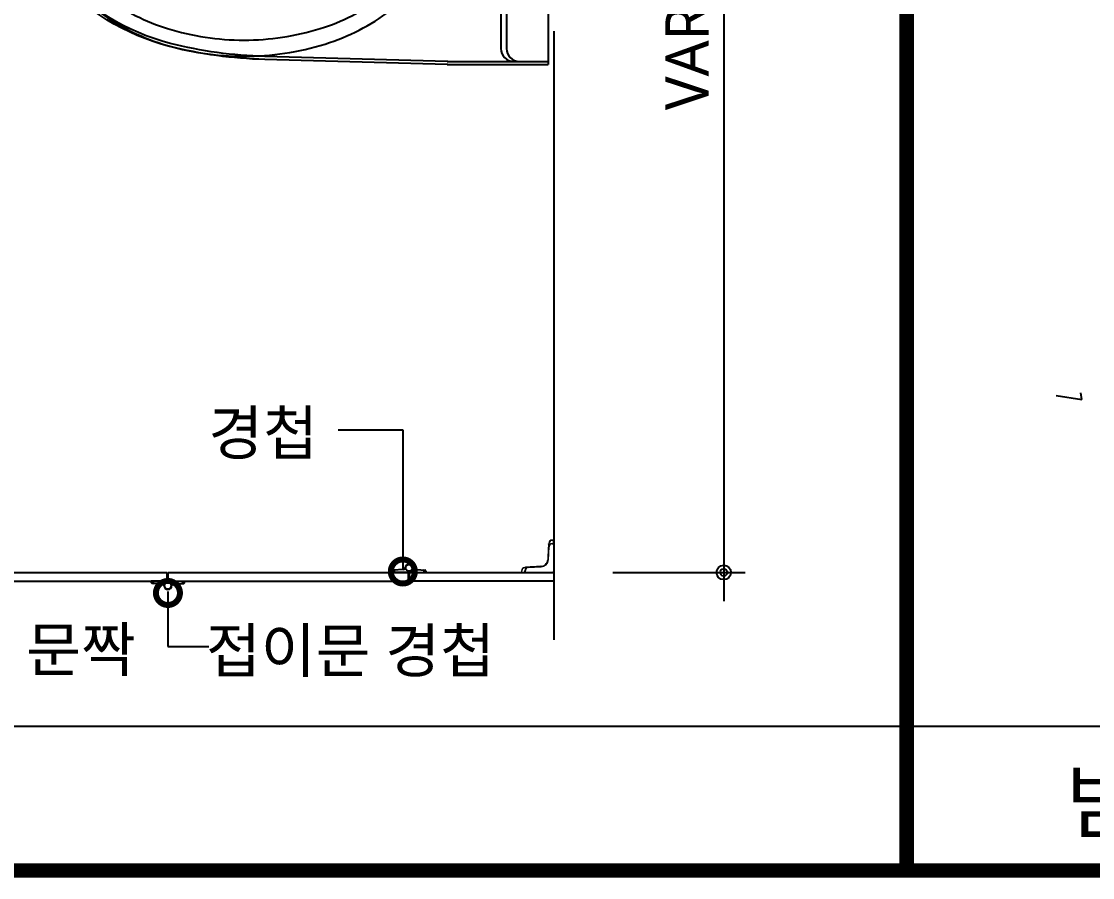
# Model space of a CAD drawing. Extents: x -256 to 8104, y -176 to 5714.
# Drawn here: x 3951 to 4694, y 2764 to 3359 of the extents above; entities that cross this region are included whole.
import ezdxf
from ezdxf.enums import TextEntityAlignment as Align

# ---------------------------------------------------------------- set-up
doc = ezdxf.new("R2010")
doc.units = 0
doc.header["$LTSCALE"] = 30
doc.layers.get('0').update_dxf_attribs({"linetype": 'CONTINUOUS'})
doc.layers.get('DEFPOINTS').update_dxf_attribs({"linetype": 'CONTINUOUS'})
for name, color, linetype in [('0_toilet', 6, 'CONTINUOUS'), ('DIM', 7, 'CONTINUOUS'), ('HAT', 8, 'CONTINUOUS'), ('TIT', 3, 'CONTINUOUS'), ('경첩', 4, 'CONTINUOUS'), ('문자', 3, 'CONTINUOUS'), ('부자재', 4, 'CONTINUOUS'), ('치수', 1, 'CONTINUOUS'), ('해치', 8, 'CONTINUOUS')]:
    doc.layers.add(name, color=color, linetype=linetype)
doc.styles.add('돋움', font='malgun.ttf')
doc.dimstyles.new('10', dxfattribs={"dimscale": 10, "dimtxt": 3, "dimasz": 1, "dimexe": 1.5, "dimexo": 2, "dimgap": 1, "dimtad": 1, "dimdec": 0, "dimlunit": 6, "dimtxsty": '돋움', "dimblk": 'DIMDOT', "dimcen": -1, "dimdle": 1.5, "dimclrt": 3, "dimazin": 3, "dimtfac": 1, "dimtdec": 0, "dimtix": 1, "dimtmove": 2, "dimatfit": 3, "dimldrblk": 'DIMDOT', "dimarcsym": 0})

# ---------------------------------------------------------------- blocks, each defined once
blk = doc.blocks.new('DIMDOT')
at = {"linetype": 'Continuous'}
blk.add_line((-2, 0), (2, 0), dxfattribs=at)
for radius in [0.5, 0.25]:
    blk.add_circle((0, 0), radius, dxfattribs=at)
blk = doc.blocks.new('*D20')
at = {"layer": 'DEFPOINTS', "color": 0}
for p in [(4341.26, 3701.05), (4341.26, 2976.05), (4438.16, 2976.05)]:
    blk.add_point(p, dxfattribs=at)
at = {"layer": 'DIM', "color": 0, "lineweight": -2, "ltscale": 10}
for p, q in [((4361.26, 3701.05), (4453.16, 3701.05)), ((4438.16, 3691.05), (4438.16, 2986.05)), ((4361.26, 2976.05), (4453.16, 2976.05))]:
    blk.add_line(p, q, dxfattribs=at)
at = {"layer": 'DIM', "color": 0, "lineweight": -2, "xscale": 10, "yscale": 10, "zscale": 10}
for p, rotation in [((4438.16, 3701.05), 90), ((4438.16, 2976.05), 270)]:
    blk.add_blockref('DIMDOT', p, dxfattribs=dict(at, rotation=rotation))
at = {"layer": 'DIM', "color": 3, "insert": (4412.93, 3338.55), "char_height": 30, "attachment_point": 5, "rotation": 90, "style": '돋움'}
blk.add_mtext('VAR.', dxfattribs=at)
blk = doc.blocks.new('_DOTSMALL')
at = {"color": 0, "linetype": 'ByBlock', "const_width": 0.5}
blk.add_lwpolyline([(-0.0625, 0, 1), (0.0625, 0, 1)], format="xyb", close=True, dxfattribs=at)
blk = doc.blocks.new('A$C63EC304E')
at = {"layer": '치수', "color": 1, "xscale": 2.5, "yscale": 2.5, "zscale": 2.5, "rotation": 234.3098741996962}
blk.add_blockref('_DOTSMALL', (0.312, 0.312), dxfattribs=at)
blk = doc.blocks.new('A$C2BC9653E')
at = {"layer": '치수', "xscale": 0.3333333333333333, "yscale": 0.3333333333333333, "zscale": 0.3333333333333333}
blk.add_blockref('A$C63EC304E', (0, 0), dxfattribs=at)
blk = doc.blocks.new('A$C7FC71301')
at = {"layer": '치수', "rotation": 180}
blk.add_blockref('A$C2BC9653E', (0.208, 0.208), dxfattribs=at)
blk = doc.blocks.new('A$C4A20372B')
at = {"layer": '치수'}
blk.add_blockref('A$C7FC71301', (0, 0), dxfattribs=at)
blk = doc.blocks.new('A$C566469F5')
at = {"layer": '치수'}
blk.add_blockref('A$C4A20372B', (0, 0), dxfattribs=at)
blk = doc.blocks.new('A$C7E317CD4')
at = {"layer": '해치', "xscale": 2, "yscale": 2, "zscale": 2}
blk.add_blockref('A$C566469F5', (0, 0), dxfattribs=at)
blk = doc.blocks.new('A$C601D7F27')
at = {"layer": '치수'}
blk.add_blockref('A$C7E317CD4', (0, 0), dxfattribs=at)
blk = doc.blocks.new('A$C38802C08')
at = {"layer": '치수'}
blk.add_blockref('A$C601D7F27', (0, 0), dxfattribs=at)
blk = doc.blocks.new('A$C10E41893')
at = {"layer": '부자재'}
for p, q in [((6.5, 0), (6.5, 196)), ((123.3, 196), (6.5, 196)), ((123.3, 192.5), (6.5, 192.5)), ((54.8, 0), (54.8, 177.5)), ((61.4, 0), (61.4, 177.5)), ((6.5, 0), (6.5, -196)), ((54.8, 0), (54.8, -177.5)), ((61.4, 0), (61.4, -177.5)), ((123.3, -192.5), (6.5, -192.5)), ((123.3, -196), (6.5, -196))]:
    blk.add_line(p, q, dxfattribs=at)
for points in [[(122.7, 196, -0.012538), (123.3, 196), (334.6, 190.3, -0.055395), (444.7, 175.1, -0.154276), (576.9, 93.3, -0.179504), (611.5, 0, -0.179504)], [(122.8, 192.5, -0.012538), (123.2, 192.5), (334.5, 186.8, -0.055395), (443.8, 171.7, -0.154276), (574.3, 91, -0.179504), (608, 0, -0.179504)], [(572, 51.4), (588.8, 51.4), (588.8, 59.6, 0.021185), (583.3, 70.7, 0.106084), (528.4, 133.7, 0.085733), (452.6, 172.4, 0.075373), (358.7, 186.6, 0.075373), (264.8, 172.4, 0.085733), (189, 133.7, 0.007337), (184.4, 130.1), (184.4, 122), (204.7, 122)], [(156.7, -72, 0.089162), (200.2, -118.7, 0.085733), (270.3, -154.5, 0.075373), (358.7, -167.9, 0.075373), (447.1, -154.5, 0.085733), (517.2, -118.7, 0.106084), (567, -61.6, 0.126931), (582.8, 0, 0.126931), (567, 61.6, 0.106084), (517.2, 118.7, 0.085733), (447.1, 154.5, 0.075373), (358.7, 167.9, 0.075373), (270.3, 154.5, 0.085733), (200.2, 118.7, 0.089162), (156.7, 72)], [(588.8, -51.4, 0.090214), (598.2, 0, 0.090214), (588.8, 51.4, 0.106084)], [(122.7, -196, 0.012538), (123.3, -196), (334.6, -190.3, 0.055395), (444.7, -175.1, 0.154276), (576.9, -93.3, 0.179504), (611.5, 0, 0.179504)], [(122.8, -192.5, 0.012538), (123.2, -192.5), (334.5, -186.8, 0.055395), (443.8, -171.7, 0.154276), (574.3, -91, 0.179504), (608, 0, 0.179504)], [(572, -51.4), (588.8, -51.4), (588.8, -59.6, -0.021185), (583.3, -70.7, -0.106084), (528.4, -133.7, -0.085733), (452.6, -172.4, -0.075373), (358.7, -186.6, -0.075373), (264.8, -172.4, -0.085733), (189, -133.7, -0.007337), (184.4, -130.1), (184.4, -122), (204.7, -122)]]:
    blk.add_lwpolyline(points, format="xyb", dxfattribs=at)
blk.add_lwpolyline([(138, -60.8), (119.3, -60.8), (119.3, -79.5), (156.7, -79.5), (156.7, -60.8), (138, -60.8), (147.3, -60.8), (147.3, 60.8), (138, 60.8), (156.7, 60.8), (156.7, 79.5), (119.3, 79.5), (119.3, 60.8), (138, 60.8), (138, -60.8), (119.3, -60.8)], dxfattribs=at)
for centre, start, end in [((39.8, 177.5), 0, 90), ((46.4, 177.5), 0, 90), ((39.8, -177.5), 270, 0), ((46.4, -177.5), 270, 0)]:
    blk.add_arc(centre, 15, start, end, dxfattribs=at)
blk = doc.blocks.new('FOLDING_01')
at = {"layer": '해치'}
h = blk.add_hatch(dxfattribs=at)
h.set_pattern_fill('AR-CONC', color=256, style=0)
h.set_pattern_definition([(50, (3239.55, 1564.04), (182.185, -15.939), [19.05, -209.55]), (355, (3239.55, 1564.04), (-35.243, 191.057), [15.24, -167.64]), (100.451, (3254.73, 1562.71), (146.943, 175.117), [16.19, -178.09]), (46.184, (3239.55, 1614.84), (271.079, -42.042), [28.575, -314.325]), (96.636, (3262.14, 1611.34), (237.404, 247.426), [24.285, -267.135]), (351.184, (3239.55, 1614.84), (237.405, 247.425), [22.86, -251.46]), (21, (3264.95, 1602.14), (151.615, -102.2655), [19.05, -209.55]), (326, (3264.95, 1602.14), (61.802, 184.188), [15.24, -167.64]), (71.4514, (3277.58, 1593.62), (213.416, 81.923), [16.19, -178.09]), (37.5, (3239.546, 1564.04), (3.0886, 84.555), [0, -165.608, 0, -170.18, 0, -168.275]), (7.5, (3239.55, 1564.04), (66.8197, 100.1806), [0, -97.028, 0, -161.798, 0, -64.135]), (327.5, (3182.904, 1564.04), (135.5906, -5.7287), [0, -63.5, 0, -198.12, 0, -262.89]), (317.5, (3157.5, 1564.04), (148.129, 25.4265), [0, -82.55, 0, -131.572, 0, -186.69])])
h.paths.add_polyline_path([(5719.12, 2997.8), (5719.12, 3100.79), (4668.94, 3100.79), (4668.94, 2997.8)])
blk.add_line((4320.23, 3351.86), (4320.23, 2929.32))
at = {"color": 8}
for p, q in [((2484.16, 2869.24), (4446.74, 2869.24)), ((4446.74, 2869.24), (5831.98, 2869.24))]:
    blk.add_line(p, q, dxfattribs=at)
at = {"color": 8, "const_width": 10}
for points in [[(4565.16, 2769.24), (4565.16, 5538.39)], [(47.44, 2769.24), (5831.98, 2769.24)]]:
    blk.add_lwpolyline(points, dxfattribs=at)
at = {"layer": '0_toilet'}
for p, q in [((3739.96, 2976.05), (4051.75, 2976.05)), ((4051.75, 2970.06), (4051.75, 2976.06)), ((4052.5, 2970.06), (4052.5, 2976.06)), ((4052.5, 2976.05), (4219.21, 2976.05)), ((4219.21, 2970.05), (4219.21, 2976.05)), ((4219.96, 2976.05), (4320.23, 2976.05)), ((4219.96, 2970.05), (4219.96, 2976.05)), ((3739.96, 2970.05), (4051.75, 2970.05)), ((4052.5, 2970.05), (4219.21, 2970.05)), ((4320.23, 2970.05), (4219.96, 2970.05))]:
    blk.add_line(p, q, dxfattribs=at)
at = {"layer": '경첩', "color": 4, "linetype": 'Continuous', "lineweight": 15}
for p, q in [((4319.09, 2998.3), (4319.09, 2998.55)), ((4320.23, 2998.55), (4319.09, 2998.55)), ((4319.09, 2998.3), (4320.23, 2998.3)), ((4320.23, 2998.3), (4320.23, 2998.55)), ((4320.23, 2996.15), (4320.23, 2998.3)), ((4316.22, 2990.5), (4316.09, 2987.63)), ((4316.63, 2993.82), (4316.2, 2984.84)), ((4316.22, 2990.5), (4316.46, 2990.26)), ((4316.27, 2991.51), (4316.24, 2990.83)), ((4316.24, 2990.83), (4316.48, 2990.6)), ((4316.27, 2991.51), (4316.51, 2991.27)), ((4316.28, 2991.85), (4316.52, 2991.61)), ((4316.44, 2995.22), (4316.32, 2992.52)), ((4316.32, 2992.52), (4316.56, 2992.28)), ((4316.44, 2995.22), (4316.68, 2994.98)), ((4316.45, 2984.83), (4316.88, 2993.8)), ((4316.55, 2995.82), (4316.71, 2995.66)), ((4316.75, 2996.32), (4316.63, 2993.82)), ((4316.93, 2994.86), (4317, 2996.3)), ((4318.98, 2996.05), (4318.98, 2996.15)), ((4318.98, 2996.15), (4320.23, 2996.15)), ((4318.98, 2996.05), (4318.98, 2995.8)), ((4320.23, 2996.05), (4318.98, 2996.05)), ((4318.98, 2995.8), (4320.23, 2995.8)), ((4320.23, 2995.8), (4320.23, 2996.05)), ((4320.23, 2995.8), (4320.23, 2977.55)), ((4314.98, 2982.19), (4315.16, 2982.01)), ((4315.13, 2982.39), (4315.31, 2982.22)), ((4315.4, 2982.83), (4315.58, 2982.65)), ((4315.52, 2983.07), (4315.7, 2982.88)), ((4315.68, 2983.47), (4315.87, 2983.28)), ((4316.04, 2983.79), (4315.83, 2983.99)), ((4315.84, 2984), (4316.04, 2983.79)), ((4315.91, 2984.37), (4316.12, 2984.15)), ((4315.94, 2984.59), (4316.16, 2984.36)), ((4315.99, 2985.5), (4315.96, 2984.85)), ((4316.01, 2985.94), (4315.99, 2985.6)), ((4315.99, 2985.6), (4316.23, 2985.36)), ((4315.99, 2985.6), (4315.99, 2985.5)), ((4315.99, 2985.5), (4316.22, 2985.26)), ((4316.05, 2986.96), (4316.01, 2986.04)), ((4316.01, 2986.04), (4316.25, 2985.8)), ((4316.01, 2986.04), (4316.01, 2985.94)), ((4316.01, 2985.94), (4316.25, 2985.7)), ((4316.05, 2986.96), (4316.29, 2986.72)), ((4316.09, 2987.62), (4316.07, 2987.2)), ((4316.07, 2987.2), (4316.3, 2986.96)), ((4316.09, 2987.63), (4316.32, 2987.39)), ((4316.09, 2987.62), (4316.32, 2987.38)), ((4297.98, 2977.19), (4297.73, 2977.19)), ((4297.73, 2977.19), (4297.73, 2976.05)), ((4297.73, 2976.05), (4297.98, 2976.05)), ((4297.98, 2976.05), (4297.98, 2977.19)), ((4297.98, 2976.05), (4300.13, 2976.05)), ((4302.47, 2979.66), (4299.97, 2979.54)), ((4299.98, 2979.29), (4301.43, 2979.36)), ((4300.13, 2976.05), (4300.13, 2977.3)), ((4300.13, 2977.3), (4300.23, 2977.3)), ((4300.23, 2977.31), (4300.48, 2977.31)), ((4300.23, 2977.31), (4300.23, 2976.05)), ((4300.23, 2976.05), (4300.48, 2976.05)), ((4300.47, 2979.73), (4300.55, 2979.82)), ((4300.47, 2979.73), (4300.63, 2979.57)), ((4300.48, 2976.05), (4300.48, 2977.31)), ((4318.73, 2976.05), (4300.48, 2976.05)), ((4303.77, 2979.97), (4300.55, 2979.82)), ((4311.45, 2980.08), (4302.47, 2979.66)), ((4302.48, 2979.41), (4311.46, 2979.83)), ((4303.77, 2979.97), (4304, 2979.73)), ((4304.44, 2980), (4304.68, 2979.76)), ((4304.78, 2980.02), (4305.02, 2979.78)), ((4308.15, 2980.18), (4305.45, 2980.05)), ((4305.45, 2980.05), (4305.69, 2979.81)), ((4308.15, 2980.18), (4308.39, 2979.94)), ((4308.83, 2980.21), (4309.07, 2979.97)), ((4309.17, 2980.23), (4309.41, 2979.99)), ((4311.19, 2980.32), (4309.84, 2980.26)), ((4309.84, 2980.26), (4310.08, 2980.02)), ((4311.43, 2980.33), (4311.19, 2980.32)), ((4311.19, 2980.32), (4311.43, 2980.08)), ((4312.44, 2980.49), (4312.64, 2980.29)), ((4312.97, 2980.67), (4313.16, 2980.47)), ((4313.22, 2980.77), (4313.4, 2980.58)), ((4313.68, 2981.02), (4313.86, 2980.84)), ((4313.89, 2981.16), (4314.07, 2980.98))]:
    blk.add_line(p, q, dxfattribs=at)
at = {"layer": '경첩', "color": 4, "linetype": 'Continuous', "lineweight": 15, "flags": 128}
for points in [[(4316.32, 2992.52), (4316.31, 2992.39), (4316.3, 2992.26), (4316.3, 2992.15), (4316.29, 2992.04), (4316.29, 2991.96), (4316.29, 2991.9), (4316.29, 2991.86), (4316.28, 2991.85)], [(4316.47, 2995.73), (4316.46, 2995.63), (4316.46, 2995.5), (4316.45, 2995.37), (4316.44, 2995.22)], [(4316.47, 2995.73), (4316.49, 2995.75), (4316.5, 2995.77), (4316.52, 2995.79), (4316.53, 2995.8), (4316.54, 2995.81), (4316.55, 2995.81), (4316.55, 2995.82), (4316.55, 2995.82)], [(4316.63, 2993.82), (4316.63, 2993.81), (4316.65, 2993.81), (4316.67, 2993.81), (4316.7, 2993.81), (4316.74, 2993.81), (4316.78, 2993.81), (4316.83, 2993.81), (4316.88, 2993.8)], [(4317, 2996.3), (4316.95, 2996.31), (4316.9, 2996.31), (4316.86, 2996.31), (4316.82, 2996.31), (4316.79, 2996.31), (4316.76, 2996.31), (4316.75, 2996.31), (4316.75, 2996.32)], [(4315.84, 2984), (4315.84, 2983.99), (4315.84, 2984)], [(4315.94, 2984.59), (4315.92, 2984.43), (4315.91, 2984.37)], [(4316.07, 2987.2), (4316.06, 2987.12), (4316.06, 2987.04), (4316.05, 2986.96)], [(4316.09, 2987.63), (4316.09, 2987.63), (4316.09, 2987.62)], [(4316.2, 2984.84), (4316.21, 2984.84), (4316.22, 2984.84), (4316.25, 2984.84), (4316.28, 2984.84), (4316.32, 2984.84), (4316.36, 2984.83), (4316.41, 2984.83), (4316.45, 2984.83)], [(4299.98, 2979.29), (4299.98, 2979.34), (4299.98, 2979.39), (4299.98, 2979.43), (4299.98, 2979.47), (4299.97, 2979.5), (4299.97, 2979.52), (4299.97, 2979.54), (4299.97, 2979.54)], [(4302.47, 2979.66), (4302.47, 2979.66), (4302.47, 2979.64), (4302.47, 2979.62), (4302.48, 2979.59), (4302.48, 2979.55), (4302.48, 2979.51), (4302.48, 2979.46), (4302.48, 2979.41)], [(4304.44, 2980), (4304.43, 2980), (4304.39, 2980), (4304.33, 2980), (4304.24, 2979.99), (4304.14, 2979.99), (4304.02, 2979.98), (4303.9, 2979.98), (4303.77, 2979.97)], [(4305.45, 2980.05), (4305.34, 2980.05), (4305.22, 2980.04), (4305.12, 2980.03), (4305.02, 2980.03), (4304.94, 2980.03), (4304.87, 2980.02), (4304.82, 2980.02), (4304.79, 2980.02), (4304.78, 2980.02)], [(4308.83, 2980.21), (4308.82, 2980.21), (4308.78, 2980.21), (4308.72, 2980.2), (4308.63, 2980.2), (4308.53, 2980.2), (4308.41, 2980.19), (4308.29, 2980.18), (4308.15, 2980.18)], [(4309.84, 2980.26), (4309.71, 2980.25), (4309.58, 2980.25), (4309.47, 2980.24), (4309.37, 2980.24), (4309.28, 2980.23), (4309.22, 2980.23), (4309.18, 2980.23), (4309.17, 2980.23)], [(4311.45, 2980.08), (4311.45, 2980.08), (4311.45, 2980.06), (4311.45, 2980.04), (4311.45, 2980.01), (4311.45, 2979.97), (4311.45, 2979.93), (4311.46, 2979.88), (4311.46, 2979.83)]]:
    blk.add_lwpolyline(points, dxfattribs=at)
at = {"layer": '경첩', "color": 4, "linetype": 'Continuous', "lineweight": 15}
for centre, radius, start, end in [((4319.09, 2996.2), 2.35, 90, 177.30166), ((4319.09, 2996.2), 2.1, 90, 177.30166), ((4318.98, 2993.7), 2.35, 90, 177.30166), ((4318.98, 2993.7), 2.1, 90, 177.30166), ((4311.21, 2985.08), 5, 272.69834, 357.30166), ((4311.21, 2985.08), 5.25, 272.69834, 357.30166), ((4311.21, 2985.08), 4.75, 304.38489, 322.56084), ((4311.21, 2985.08), 4.75, 322.56123, 325.61449), ((4311.21, 2985.08), 4.75, 325.61511, 331.82645), ((4311.21, 2985.08), 4.75, 335.00519, 340.23398), ((4311.21, 2985.08), 4.75, 340.23398, 346.75686), ((4311.21, 2985.08), 4.75, 346.83767, 351.3944), ((4311.21, 2985.08), 4.75, 354.09118, 357.30166), ((4300.08, 2977.19), 2.35, 92.69834, 180), ((4300.08, 2977.19), 2.1, 92.69834, 180), ((4302.58, 2977.31), 2.35, 92.69834, 180), ((4302.58, 2977.31), 2.1, 92.69834, 180), ((4311.21, 2985.08), 4.75, 272.69834, 285), ((4311.21, 2985.08), 4.75, 284.99982, 291.75061), ((4311.21, 2985.08), 4.75, 294.99481, 301.29977), ((4311.21, 2985.08), 4.75, 301.29911, 304.38581), ((4318.73, 2977.55), 1.5, 270, 0)]:
    blk.add_arc(centre, radius, start, end, dxfattribs=at)
at = {"layer": '부자재'}
for p, q in [((4208.14, 2976.98), (4208.14, 2976.05)), ((4218.8, 2976.05), (4208.14, 2976.05)), ((4215.89, 2978.14), (4208.69, 2977.64)), ((4209.39, 2977.14), (4209.39, 2976.05)), ((4219.6, 2976.6), (4219.6, 2975.8)), ((4219.85, 2975.8), (4219.6, 2975.8)), ((4219.85, 2976.6), (4219.85, 2975.8)), ((4220.32, 2976.1), (4220.32, 2976.05)), ((4220.32, 2976.05), (4231.31, 2976.05)), ((4222.59, 2978.22), (4230.76, 2977.64)), ((4230.06, 2977.14), (4230.06, 2976.05)), ((4231.31, 2976.98), (4231.31, 2976.05)), ((4040.68, 2969.14), (4040.68, 2970.06)), ((4051.33, 2970.06), (4040.68, 2970.06)), ((4048.42, 2967.98), (4041.22, 2968.48)), ((4041.93, 2968.97), (4041.93, 2970.06)), ((4052.14, 2969.51), (4052.14, 2970.31)), ((4052.39, 2970.31), (4052.14, 2970.31)), ((4052.39, 2969.51), (4052.39, 2970.31)), ((4052.86, 2970.06), (4063.85, 2970.06)), ((4052.86, 2970.02), (4052.86, 2970.06)), ((4055.13, 2967.9), (4063.29, 2968.48)), ((4062.6, 2968.97), (4062.6, 2970.06)), ((4063.85, 2969.14), (4063.85, 2970.06))]:
    blk.add_line(p, q, dxfattribs=at)
at = {"layer": '부자재', "color": 1}
for centre in [(4219.73, 2979.26), (4052.26, 2966.86)]:
    blk.add_circle(centre, 2.34, dxfattribs=at)
at = {"layer": '부자재'}
for centre, radius, start, end in [((4208.84, 2976.95), 0.7, 101.7765, 181.67124), ((4210.25, 2976.91), 0.884, 113.40773, 164.5497), ((4215.82, 2979.43), 1.29, 272.92313, 352.47243), ((4219.73, 2979.26), 2.62, 270, 180), ((4220.09, 2975.03), 1.65, 102.52675, 141.54753), ((4219.37, 2975.03), 1.65, 43.10029, 77.47325), ((4219.82, 2978.91), 2.86, 280.08401, 345.97919), ((4223.64, 2979.43), 1.29, 187.52757, 267.07687), ((4229.21, 2976.91), 0.884, 15.4503, 67.30044), ((4230.61, 2976.95), 0.7, 358.32876, 78.2235), ((4041.38, 2969.16), 0.7, 178.32876, 258.2235), ((4042.78, 2969.21), 0.884, 195.4503, 246.59227), ((4048.36, 2966.69), 1.29, 7.52757, 87.07687), ((4052.26, 2966.86), 2.62, 180, 90), ((4052.62, 2971.09), 1.65, 218.45247, 257.47325), ((4051.91, 2971.09), 1.65, 282.52675, 316.89971), ((4052.36, 2967.2), 2.86, 14.02081, 79.91599), ((4056.17, 2966.69), 1.29, 92.92313, 172.47243), ((4061.75, 2969.21), 0.884, 292.69956, 344.5497), ((4063.15, 2969.16), 0.7, 281.7765, 1.67124)]:
    blk.add_arc(centre, radius, start, end, dxfattribs=at)
at = {"layer": '치수'}
for p, q in [((4170.38, 3075.12), (4215.34, 3075.12)), ((4215.34, 3075.12), (4215.34, 2978.86)), ((4052.28, 2962.78), (4052.28, 2924.53)), ((4052.28, 2924.53), (4080.75, 2924.53))]:
    blk.add_line(p, q, dxfattribs=at)
at = {"layer": 'HAT', "xscale": 0.6000000000003638, "yscale": 0.6000000000003638, "zscale": 0.6000000000003638, "rotation": 180}
blk.add_blockref('A$C10E41893', (4320.23, 3446.28), dxfattribs=at)
at = {"layer": '해치', "xscale": 20, "yscale": 20, "zscale": 20, "rotation": 270}
blk.add_blockref('A$C38802C08', (4211.22, 2980.86), dxfattribs=at)
at = {"layer": '해치', "xscale": -20, "yscale": 20, "rotation": 90.0116696150523}
blk.add_blockref('A$C38802C08', (4056.45, 2965.96), dxfattribs=at)
at = {"layer": 'TIT', "style": '돋움'}
blk.add_text('받침대 (측면부)', height=42, dxfattribs=at).set_placement((5039.08, 2796.13), align=Align.RIGHT)
at = {"layer": '문자', "style": '돋움'}
for s, p in [('경첩', (4118.43, 3073.41)), ('문짝', (3991.98, 2922.84))]:
    blk.add_text(s, height=30.337, dxfattribs=at).set_placement(p, align=Align.MIDDLE)
blk.add_text('접이문 경첩', height=30.34, dxfattribs=at).set_placement((4078.71, 2906.65))
at = {"layer": 'DIM', "ltscale": 10}
dim = blk.add_linear_dim(base=(4438.16, 2976.05), p1=(4341.26, 3701.05), p2=(4341.26, 2976.05), angle=90, text='VAR.', dimstyle='10', override={"dimtxsty": '돋움'}, dxfattribs=at)
dim.commit()
dim.dimension.update_dxf_attribs({"geometry": '*D20', "text_midpoint": (4412.93, 3338.55)})

msp = doc.modelspace()

# ---------------------------------------------------------------- block references
msp.add_blockref('FOLDING_01', (0, 0))

doc.saveas('drawing.dxf')
